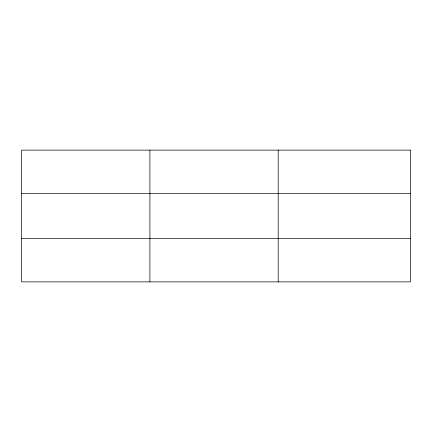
<?xml version="1.0" encoding="UTF-8"?>
<svg xmlns="http://www.w3.org/2000/svg" width="432" height="432" viewBox="0 0 432 432"><rect width="100%" height="100%" fill="white"/><g stroke="black" fill="none" stroke-linecap="round" stroke-linejoin="round"><path stroke-width="0.65" d="M149.904 150.115L149.904 281.885M278.208 150.115L278.208 281.885M21.6 193.601L410.4 193.601M21.6 238.399L410.4 238.399M410.4 150.115L410.4 281.885L21.6 281.885L21.6 150.115L410.4 150.115"/></g></svg>
